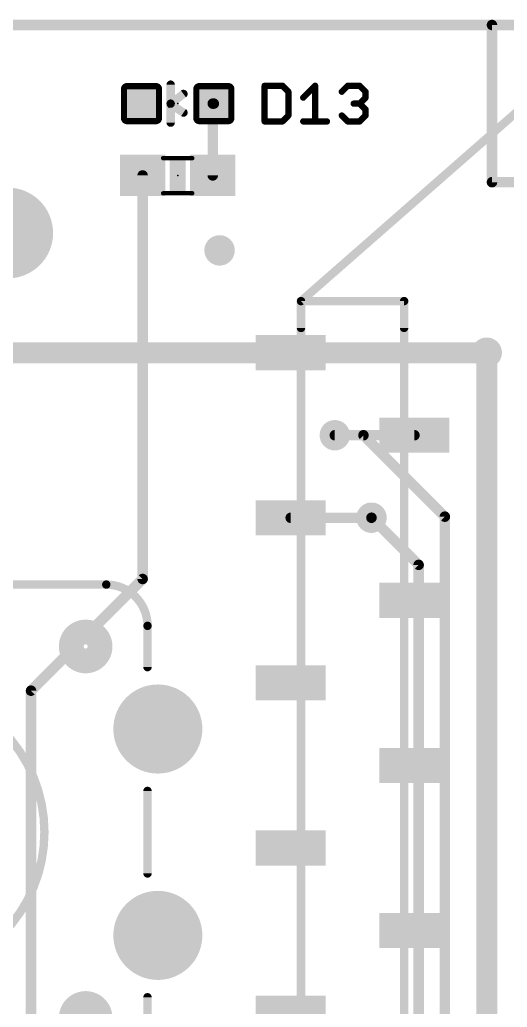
# Model space of a CAD drawing. Extents: x -12 to 110, y -16 to 66.
# Drawn here: x 34.27 to 46.09, y 27 to 50.93 of the extents above; entities that cross this region are included whole.
import ezdxf

# ---------------------------------------------------------------- set-up
doc = ezdxf.new("R2010")
doc.units = 0
for name, color, linetype in [('1', 12, 'CONTINUOUS'), ('16', 132, 'CONTINUOUS'), ('17', 110, 'CONTINUOUS'), ('18', 110, 'CONTINUOUS'), ('20', 53, 'CONTINUOUS'), ('21', 41, 'CONTINUOUS'), ('22', 40, 'CONTINUOUS'), ('23', 53, 'CONTINUOUS'), ('51', 53, 'CONTINUOUS')]:
    doc.layers.add(name, color=color, linetype=linetype)

# ---------------------------------------------------------------- blocks, each defined once
blk = doc.blocks.new('RECT160000X160000R30')
at = {"const_width": 0.15}
blk.add_lwpolyline([(0.425, -0.35), (0.425, 0.35, 0.4142), (0.35, 0.425), (-0.35, 0.425, 0.4142), (-0.425, 0.35), (-0.425, -0.35, 0.4142), (-0.35, -0.425), (0.35, -0.425, 0.4142)], format="xyb", close=True, dxfattribs=at)
blk.add_solid([(-0.3754, -0.3754), (0.3754, -0.3754), (-0.3754, 0.3754), (0.3754, 0.3754)])
blk = doc.blocks.new('RECT')
blk.add_solid([(-0.5, -0.5), (0.5, -0.5), (-0.5, 0.5), (0.5, 0.5)])
blk = doc.blocks.new('ROUNDP')
at = {"const_width": 0.5}
blk.add_lwpolyline([(0, -0.25, 1), (0, 0.25, 1), (0, -0.25)], format="xyb", dxfattribs=at)
blk = doc.blocks.new('ROUNDV')
at = {"const_width": 0.5}
blk.add_lwpolyline([(0, -0.25, 1), (0, 0.25, 1), (0, -0.25)], format="xyb", dxfattribs=at)

msp = doc.modelspace()

# ---------------------------------------------------------------- linework, layer by layer
at = {"layer": '1'}
for points, const_width in [([(0, 50.8), (101.6, 50.8)], 0.254), ([(45.72, 50.8), (55.88, 50.8)], 0.254), ([(45.72, 46.99), (45.72, 50.8)], 0.254), ([(38.977, 48.895), (38.95, 48.895)], 0.254), ([(38.95, 48.895), (38.95, 47.1551)], 0.254), ([(37.25, 47.1551), (37.25, 37.377)], 0.254), ([(55.88, 46.99), (45.72, 46.99)], 0.254), ([(45.593, 42.86), (40.84, 42.86)], 0.508), ([(43.84, 40.86), (41.91, 40.86)], 0.254), ([(42.799, 38.86), (40.84, 38.86)], 0.254), ([(42.799, 38.862), (42.799, 38.86)], 0.254), ([(37.25, 37.377), (34.544, 34.671)], 0.254), ([(34.544, 34.671), (34.544, 17.145)], 0.254)]:
    msp.add_lwpolyline(points, dxfattribs=dict(at, const_width=const_width))
for points, const_width in [([(45.72, 50.8635, 1), (45.72, 50.7365)], 0.127), ([(45.7835, 50.8, 1), (45.6565, 50.8)], 0.127), ([(38.95, 48.9585, 1), (38.95, 48.8315)], 0.127), ([(39.0135, 48.895, 1), (38.8865, 48.895)], 0.127), ([(38.977, 48.8315, 1), (38.977, 48.9585)], 0.127), ([(37.3135, 47.1551, 1), (37.1865, 47.1551)], 0.127), ([(38.8865, 47.1551, 1), (39.0135, 47.1551)], 0.127), ([(45.72, 47.0535, 1), (45.72, 46.9265)], 0.127), ([(45.6565, 46.99, 1), (45.7835, 46.99)], 0.127), ([(40.84, 42.987, 1), (40.84, 42.733)], 0.254), ([(45.593, 42.733, 1), (45.593, 42.987)], 0.254), ([(41.91, 40.9235, 1), (41.91, 40.7965)], 0.127), ([(43.84, 40.7965, 1), (43.84, 40.9235)], 0.127), ([(40.84, 38.9235, 1), (40.84, 38.7965)], 0.127), ([(42.8625, 38.862, 1), (42.7355, 38.862)], 0.127), ([(42.7355, 38.86, 1), (42.8625, 38.86)], 0.127), ([(42.799, 38.7965, 1), (42.799, 38.9235)], 0.127), ([(37.1865, 37.377, 1), (37.3135, 37.377)], 0.127), ([(37.2949, 37.3321, 1), (37.2051, 37.4219)], 0.127), ([(34.6075, 34.671, 1), (34.4805, 34.671)], 0.127), ([(34.4991, 34.7159, 1), (34.5889, 34.6261)], 0.127)]:
    msp.add_lwpolyline(points, format="xyb", dxfattribs=dict(at, const_width=const_width))
at = {"layer": '16'}
for points, const_width in [([(0, 50.8), (101.6, 50.8)], 0.254), ([(45.72, 50.8), (55.88, 50.8)], 0.254), ([(45.72, 46.99), (45.72, 50.8)], 0.254), ([(55.88, 46.99), (45.72, 46.99)], 0.254), ([(45.593, 42.86), (22.225, 42.86)], 0.508), ([(45.593, 26.67), (45.593, 42.86)], 0.508), ([(42.6041, 40.86), (41.91, 40.86)], 0.254), ([(44.577, 38.8871), (42.6041, 40.86)], 0.254), ([(44.577, 23.368), (44.577, 38.8871)], 0.254), ([(43.942, 37.719), (42.799, 38.862)], 0.254), ([(43.942, 22.987), (43.942, 37.719)], 0.254)]:
    msp.add_lwpolyline(points, dxfattribs=dict(at, const_width=const_width))
for points, const_width in [([(45.72, 50.8635, 1), (45.72, 50.7365)], 0.127), ([(45.7835, 50.8, 1), (45.6565, 50.8)], 0.127), ([(45.72, 47.0535, 1), (45.72, 46.9265)], 0.127), ([(45.6565, 46.99, 1), (45.7835, 46.99)], 0.127), ([(45.72, 42.86, 1), (45.466, 42.86)], 0.254), ([(45.593, 42.733, 1), (45.593, 42.987)], 0.254), ([(41.91, 40.9235, 1), (41.91, 40.7965)], 0.127), ([(42.649, 40.9049, 1), (42.5592, 40.8151)], 0.127), ([(42.6041, 40.7965, 1), (42.6041, 40.9235)], 0.127), ([(44.6405, 38.8871, 1), (44.5135, 38.8871)], 0.127), ([(42.8439, 38.9069, 1), (42.7541, 38.8171)], 0.127), ([(44.5321, 38.8422, 1), (44.6219, 38.932)], 0.127), ([(44.0055, 37.719, 1), (43.8785, 37.719)], 0.127), ([(43.8971, 37.6741, 1), (43.9869, 37.7639)], 0.127)]:
    msp.add_lwpolyline(points, format="xyb", dxfattribs=dict(at, const_width=const_width))
at = {"layer": '20', "const_width": 0.2032}
msp.add_lwpolyline([(95.25, 50.8), (6.35, 50.8)], dxfattribs=at)
at = {"layer": '21'}
for points, const_width in [([(41.09, 44.11), (48.34, 50.46)], 0.2032), ([(37.93, 49.355), (37.93, 48.895)], 0.2032), ([(40.2082, 49.3275), (40.2082, 48.4632)], 0.1524), ([(40.6404, 49.3275), (40.2082, 49.3275)], 0.1524), ([(40.7844, 49.1835), (40.6404, 49.3275)], 0.1524), ([(41.1437, 49.0394), (41.4318, 49.3275)], 0.1524), ([(41.4318, 49.3275), (41.4318, 48.4632)], 0.1524), ([(42.0792, 49.1835), (42.2233, 49.3275)], 0.1524), ([(42.2233, 49.3275), (42.5114, 49.3275)], 0.1524), ([(42.5114, 49.3275), (42.6555, 49.1835)], 0.1524), ([(37.93, 48.895), (38.24, 49.1288)], 0.2032), ([(40.7844, 48.6073), (40.7844, 49.1835)], 0.1524), ([(42.6555, 49.0394), (42.5114, 48.8954)], 0.1524), ([(42.6555, 49.1835), (42.6555, 49.0394)], 0.1524), ([(37.93, 48.435), (37.93, 48.895)], 0.2032), ([(37.9454, 48.8696), (38.24, 48.6766)], 0.2032), ([(42.5114, 48.8954), (42.3674, 48.8954)], 0.1524), ([(42.5114, 48.8954), (42.6555, 48.7513)], 0.1524), ([(42.6555, 48.7513), (42.6555, 48.6073)], 0.1524), ([(40.6404, 48.4632), (40.7844, 48.6073)], 0.1524), ([(42.2233, 48.4632), (42.0792, 48.6073)], 0.1524), ([(42.6555, 48.6073), (42.5114, 48.4632)], 0.1524), ([(40.2082, 48.4632), (40.6404, 48.4632)], 0.1524), ([(41.1437, 48.4632), (41.7199, 48.4632)], 0.1524), ([(42.5114, 48.4632), (42.2233, 48.4632)], 0.1524), ([(43.59, 44.11), (41.09, 44.11)], 0.2032), ([(41.09, 44.11), (41.09, 43.46)], 0.2032), ([(43.59, 43.46), (43.59, 44.11)], 0.2032)]:
    msp.add_lwpolyline(points, dxfattribs=dict(at, const_width=const_width))
for points, const_width in [([(37.9808, 49.355, 1), (37.8792, 49.355)], 0.1016), ([(40.2463, 49.3275, 1), (40.1701, 49.3275)], 0.0762), ([(40.2082, 49.3656, 1), (40.2082, 49.2894)], 0.0762), ([(40.6673, 49.3545, 1), (40.6134, 49.3006)], 0.0762), ([(40.6404, 49.2894, 1), (40.6404, 49.3656)], 0.0762), ([(41.4699, 49.3275, 1), (41.3937, 49.3275)], 0.0762), ([(41.4588, 49.3006, 1), (41.4049, 49.3545)], 0.0762), ([(42.2233, 49.3656, 1), (42.2233, 49.2894)], 0.0762), ([(42.2502, 49.3006, 1), (42.1964, 49.3545)], 0.0762), ([(42.5383, 49.3545, 1), (42.4845, 49.3006)], 0.0762), ([(42.5114, 49.2894, 1), (42.5114, 49.3656)], 0.0762), ([(38.2706, 49.0882, 1), (38.2094, 49.1694)], 0.1016), ([(40.8225, 49.1835, 1), (40.7463, 49.1835)], 0.0762), ([(40.7575, 49.1565, 1), (40.8114, 49.2104)], 0.0762), ([(41.1168, 49.0664, 1), (41.1707, 49.0125)], 0.0762), ([(42.0523, 49.2104, 1), (42.1062, 49.1565)], 0.0762), ([(42.6936, 49.1835, 1), (42.6174, 49.1835)], 0.0762), ([(42.6174, 49.0394, 1), (42.6936, 49.0394)], 0.0762), ([(42.6285, 49.1565, 1), (42.6824, 49.2104)], 0.0762), ([(42.6824, 49.0125, 1), (42.6285, 49.0664)], 0.0762), ([(37.9808, 48.895, 1), (37.8792, 48.895)], 0.1016), ([(37.8994, 48.9356, 1), (37.9606, 48.8544)], 0.1016), ([(37.8792, 48.895, 1), (37.9808, 48.895)], 0.1016), ([(37.9732, 48.9121, 1), (37.9176, 48.8271)], 0.1016), ([(42.3674, 48.9335, 1), (42.3674, 48.8573)], 0.0762), ([(42.5383, 48.9223, 1), (42.4845, 48.8684)], 0.0762), ([(42.4845, 48.9223, 1), (42.5383, 48.8684)], 0.0762), ([(42.5114, 48.8573, 1), (42.5114, 48.9335)], 0.0762), ([(42.6936, 48.7513, 1), (42.6174, 48.7513)], 0.0762), ([(42.6285, 48.7244, 1), (42.6824, 48.7783)], 0.0762), ([(38.2122, 48.6341, 1), (38.2678, 48.7191)], 0.1016), ([(40.7463, 48.6073, 1), (40.8225, 48.6073)], 0.0762), ([(40.8114, 48.5803, 1), (40.7575, 48.6342)], 0.0762), ([(42.1062, 48.6342, 1), (42.0523, 48.5803)], 0.0762), ([(42.6174, 48.6073, 1), (42.6936, 48.6073)], 0.0762), ([(42.6824, 48.5803, 1), (42.6285, 48.6342)], 0.0762), ([(37.8792, 48.435, 1), (37.9808, 48.435)], 0.1016), ([(40.2082, 48.5013, 1), (40.2082, 48.4251)], 0.0762), ([(40.1701, 48.4632, 1), (40.2463, 48.4632)], 0.0762), ([(40.6134, 48.4901, 1), (40.6673, 48.4363)], 0.0762), ([(40.6404, 48.4251, 1), (40.6404, 48.5013)], 0.0762), ([(41.1437, 48.5013, 1), (41.1437, 48.4251)], 0.0762), ([(41.3937, 48.4632, 1), (41.4699, 48.4632)], 0.0762), ([(41.7199, 48.4251, 1), (41.7199, 48.5013)], 0.0762), ([(42.2233, 48.5013, 1), (42.2233, 48.4251)], 0.0762), ([(42.1964, 48.4363, 1), (42.2502, 48.4901)], 0.0762), ([(42.4845, 48.4901, 1), (42.5383, 48.4363)], 0.0762), ([(42.5114, 48.4251, 1), (42.5114, 48.5013)], 0.0762), ([(41.09, 44.1608, 1), (41.09, 44.0592)], 0.1016), ([(41.1408, 44.11, 1), (41.0392, 44.11)], 0.1016), ([(41.0565, 44.1482, 1), (41.1235, 44.0718)], 0.1016), ([(43.6408, 44.11, 1), (43.5392, 44.11)], 0.1016), ([(43.59, 44.0592, 1), (43.59, 44.1608)], 0.1016), ([(41.0392, 43.46, 1), (41.1408, 43.46)], 0.1016), ([(43.5392, 43.46, 1), (43.6408, 43.46)], 0.1016)]:
    msp.add_lwpolyline(points, format="xyb", dxfattribs=dict(at, const_width=const_width))
at = {"layer": '22', "const_width": 0.2032}
for points in [[(36.369, 37.242), (26.369, 37.242)], [(37.369, 35.242), (37.369, 36.242)], [(37.369, 30.242), (37.369, 32.242)], [(37.369, 26.242), (37.369, 27.242)]]:
    msp.add_lwpolyline(points, dxfattribs=at)
at = {"layer": '22'}
for points, const_width in [([(37.369, 36.242, 0.4142), (36.369, 37.242)], 0.2032), ([(36.369, 37.2928, 1), (36.369, 37.1912)], 0.1016), ([(36.369, 37.1912, 1), (36.369, 37.2928)], 0.1016), ([(35.869, 35.442, 1), (35.869, 36.042, 1), (35.869, 35.442)], 0.7), ([(37.4198, 36.242, 1), (37.3182, 36.242)], 0.1016), ([(37.3182, 36.242, 1), (37.4198, 36.242)], 0.1016), ([(37.3182, 35.242, 1), (37.4198, 35.242)], 0.1016), ([(31.369, 27.742, 1), (31.369, 34.742, 1), (31.369, 27.742)], 0.2032), ([(37.4198, 32.242, 1), (37.3182, 32.242)], 0.1016), ([(37.3182, 30.242, 1), (37.4198, 30.242)], 0.1016), ([(35.869, 26.442, 1), (35.869, 27.042, 1), (35.869, 26.442)], 0.7), ([(37.4198, 27.242, 1), (37.3182, 27.242)], 0.1016)]:
    msp.add_lwpolyline(points, format="xyb", dxfattribs=dict(at, const_width=const_width))
at = {"layer": '23'}
for p in [(38.1, 48.895), (38.1, 47.1551)]:
    msp.add_point(p, dxfattribs=at)
at = {"layer": '51'}
for points, const_width in [([(38.456, 47.5741), (37.744, 47.5741)], 0.1016), ([(38.456, 46.7231), (37.744, 46.7231)], 0.1016), ([(41.09, 23.61), (41.09, 44.11)], 0.2032), ([(41.09, 44.11), (43.59, 44.11)], 0.2032), ([(43.59, 44.11), (43.59, 23.61)], 0.2032)]:
    msp.add_lwpolyline(points, dxfattribs=dict(at, const_width=const_width))
for points, const_width in [([(37.744, 47.5995, 1), (37.744, 47.5487)], 0.0508), ([(38.456, 47.5487, 1), (38.456, 47.5995)], 0.0508), ([(37.744, 46.7485, 1), (37.744, 46.6977)], 0.0508), ([(38.456, 46.6977, 1), (38.456, 46.7485)], 0.0508), ([(41.1408, 44.11, 1), (41.0392, 44.11)], 0.1016), ([(41.09, 44.1608, 1), (41.09, 44.0592)], 0.1016), ([(43.6408, 44.11, 1), (43.5392, 44.11)], 0.1016), ([(43.59, 44.0592, 1), (43.59, 44.1608)], 0.1016)]:
    msp.add_lwpolyline(points, format="xyb", dxfattribs=dict(at, const_width=const_width))

# ---------------------------------------------------------------- block references
at = {"layer": '1', "rotation": 90}
for p in [(37.223, 48.895), (38.977, 48.895)]:
    msp.add_blockref('RECT160000X160000R30', p, dxfattribs=at)
at = {"layer": '1', "xscale": 1.1, "rotation": 180}
for p in [(37.25, 47.1551), (38.95, 47.1551)]:
    msp.add_blockref('RECT', p, dxfattribs=at)
at = {"layer": '1', "xscale": 0.85, "yscale": 1.7, "rotation": 90}
for p in [(40.84, 42.86), (43.84, 40.86), (40.84, 38.86), (43.84, 36.86), (40.84, 34.86), (43.84, 32.86), (40.84, 30.86), (43.84, 28.86), (40.84, 26.86)]:
    msp.add_blockref('RECT', p, dxfattribs=at)
at = {"layer": '17', "rotation": 180}
for p, xscale, yscale in [((33.98, 45.76), 2.2, 2.2), ((33.98, 45.76), 2.2, 2.2), ((37.619, 33.742), 2.159, 2.159), ((37.619, 33.742), 2.159, 2.159), ((37.619, 28.742), 2.159, 2.159), ((37.619, 28.742), 2.159, 2.159)]:
    msp.add_blockref('ROUNDP', p, dxfattribs=dict(at, xscale=xscale, yscale=yscale))
at = {"layer": '18', "xscale": 0.7366, "yscale": 0.7366}
for p in [(39.116, 45.339), (39.116, 45.339), (45.593, 42.86), (45.593, 42.86), (41.91, 40.86), (41.91, 40.86), (42.799, 38.862), (42.799, 38.862)]:
    msp.add_blockref('ROUNDV', p, dxfattribs=at)
at = {"layer": '21', "xscale": 0.381, "yscale": 0.762, "rotation": 180}
msp.add_blockref('RECT', (38.1, 47.1551), dxfattribs=at)
at = {"layer": '51', "xscale": 0.5001, "yscale": 0.95, "rotation": 180}
for p in [(37.5198, 47.15), (38.6882, 47.15)]:
    msp.add_blockref('RECT', p, dxfattribs=at)

doc.saveas('drawing.dxf')
